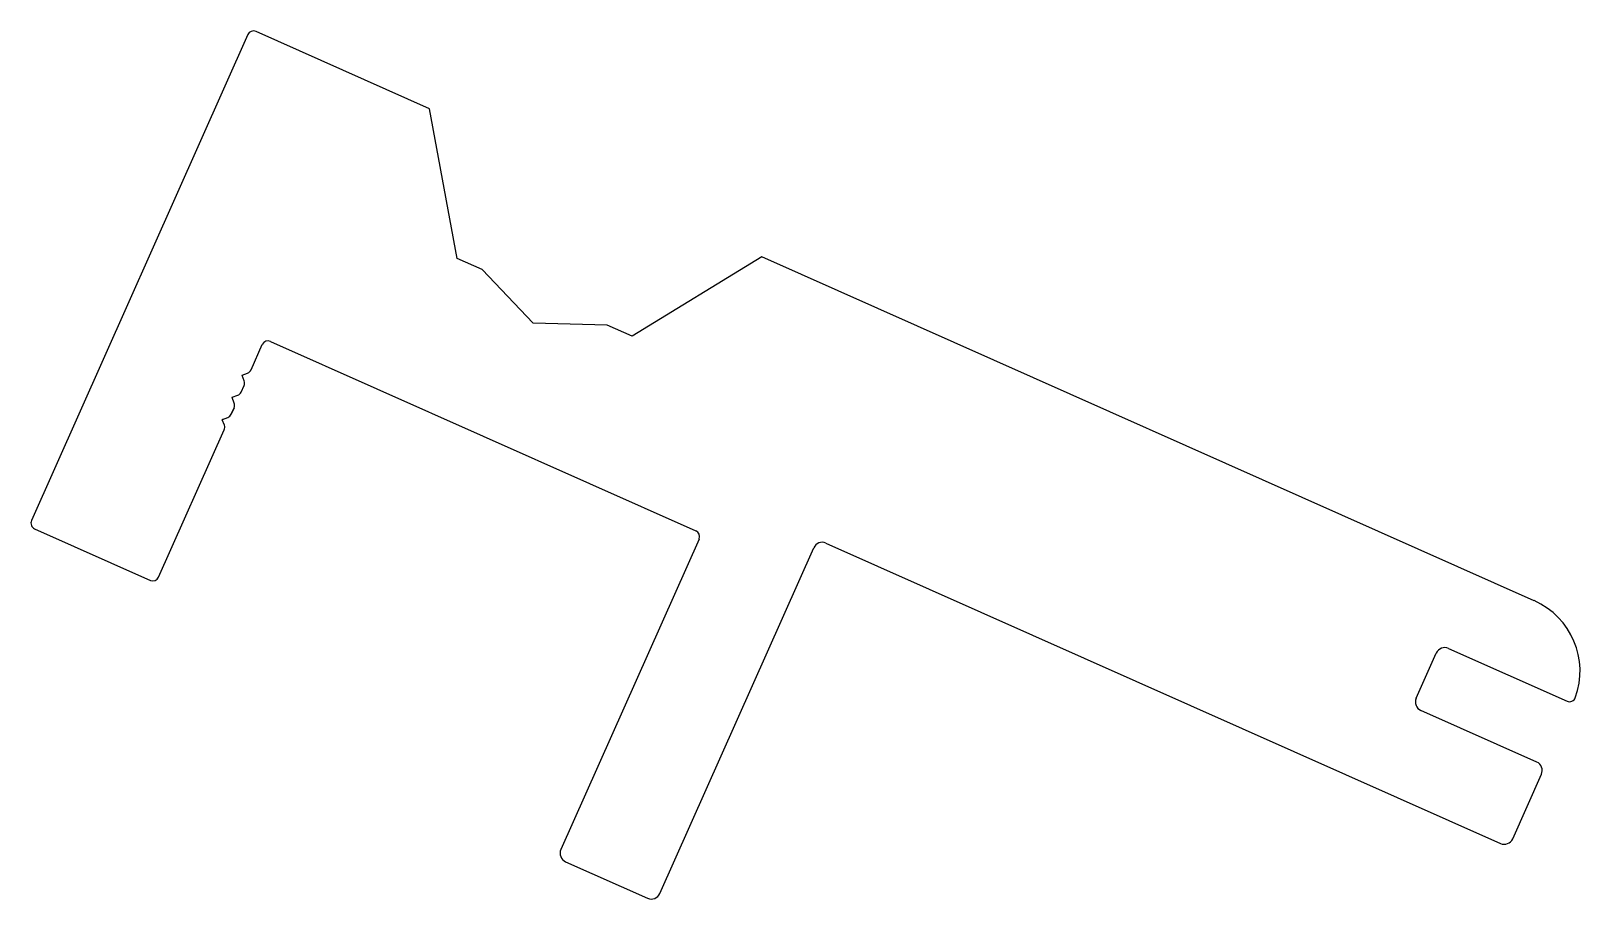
# Model space of a CAD drawing. Extents: x -23.8 to 40, y 4.9 to 40.6.
import ezdxf

# ---------------------------------------------------------------- set-up
doc = ezdxf.new("R2010")
doc.units = 0
doc.layers.add('1', color=7, linetype='CONTINUOUS')

msp = doc.modelspace()

# ---------------------------------------------------------------- linework, layer by layer
at = {"layer": '1', "linetype": 'CONTINUOUS'}
for p, q in [((-14.833, 40.434), (-23.735, 20.441)), ((-7.367, 37.388), (-14.498, 40.563)), ((-6.223, 31.231), (-7.367, 37.388)), ((-5.196, 30.774), (-6.223, 31.231)), ((6.318, 31.295), (0.977, 28.025)), ((38.092, 17.148), (6.318, 31.295)), ((-3.097, 28.564), (-5.196, 30.774)), ((-0.05, 28.483), (-3.097, 28.564)), ((0.977, 28.025), (-0.05, 28.483)), ((-14.704, 26.646), (-14.241, 27.687)), ((-13.905, 27.816), (3.603, 20.02)), ((-14.987, 26.191), (-15.074, 26.417)), ((-15.069, 26.427), (-14.843, 26.514)), ((-15.394, 25.277), (-15.48, 25.503)), ((-15.476, 25.514), (-15.25, 25.6)), ((-15.111, 25.732), (-14.992, 26)), ((-15.518, 24.819), (-15.399, 25.086)), ((-15.399, 25.086), (-15.518, 24.819)), ((-15.518, 24.819), (-15.399, 25.086)), ((-15.399, 25.086), (-15.518, 24.819)), ((-15.518, 24.819), (-15.399, 25.086)), ((-15.8, 24.364), (-15.887, 24.59)), ((-15.882, 24.6), (-15.656, 24.687)), ((-18.504, 18.112), (-15.805, 24.173)), ((-15.805, 24.173), (-15.805, 24.173)), ((-23.606, 20.105), (-18.839, 17.983)), ((3.732, 19.685), (-1.954, 6.913)), ((2.116, 5.101), (8.449, 19.324)), ((8.952, 19.517), (36.704, 7.161)), ((33.237, 13.133), (34.063, 14.989)), ((34.566, 15.182), (39.44, 13.012)), ((38.194, 10.509), (33.43, 12.63)), ((37.207, 7.354), (38.387, 10.006)), ((-1.761, 6.41), (1.613, 4.907))]:
    msp.add_line(p, q, dxfattribs=at)
for centre, radius, start, end in [((-14.601, 40.331), 0.254, 66, 156), ((-14.009, 27.584), 0.254, 66, 156), ((-15.066, 26.42), 0.008, 111, 201), ((-15.22, 26.101), 0.25, 336, 21), ((-14.933, 26.747), 0.25, 291, 336), ((-15.473, 25.506), 0.008, 111, 201), ((-15.339, 25.834), 0.25, 291, 336), ((-15.627, 25.188), 0.25, 336, 21), ((-15.879, 24.593), 0.008, 111, 201), ((-16.034, 24.274), 0.25, 336, 21), ((-15.746, 24.92), 0.25, 291, 336), ((-23.503, 20.337), 0.254, 156, 246), ((3.5, 19.788), 0.254, 336, 66), ((8.797, 19.169), 0.381, 66, 156), ((-18.736, 18.215), 0.254, 246, 336), ((36.801, 14.248), 3.175, 339.90282, 66), ((34.411, 14.834), 0.381, 66, 156), ((33.585, 12.978), 0.381, 156, 246), ((39.544, 13.244), 0.254, 246, 339.90282), ((38.039, 10.161), 0.381, 336, 66), ((36.858, 7.509), 0.381, 246, 336), ((-1.606, 6.758), 0.381, 156, 246), ((1.768, 5.255), 0.381, 246, 336)]:
    msp.add_arc(centre, radius, start, end, dxfattribs=at)

doc.saveas('drawing.dxf')
